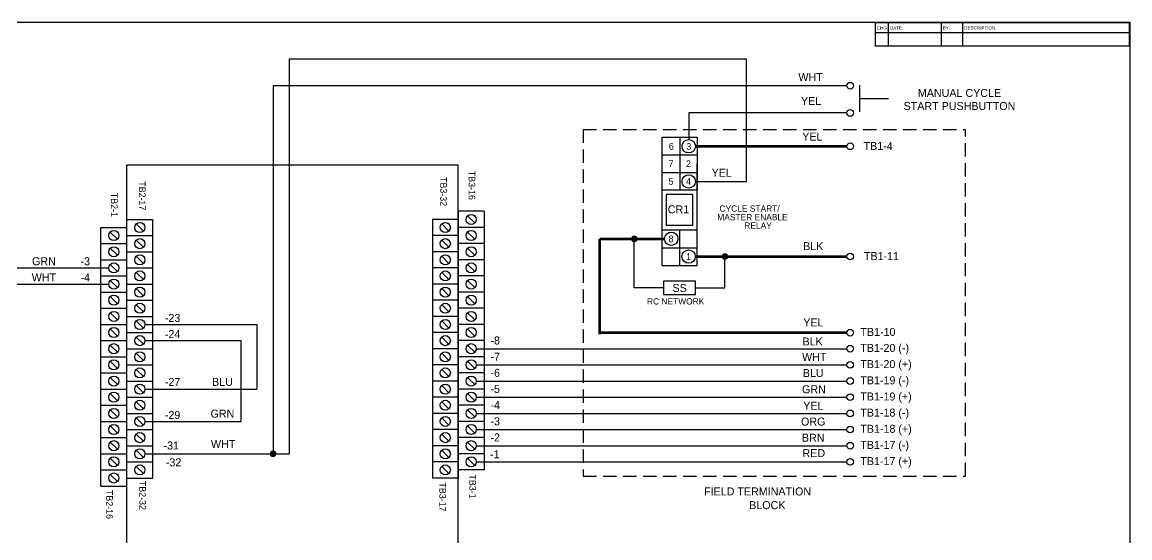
# Model space of a CAD drawing. Extents: x -174 to 511, y -146 to 77.
# Drawn here: x -0.44 to 20.32, y -134.39 to -124.72 of the extents above; entities that cross this region are included whole.
import ezdxf
from ezdxf.enums import TextEntityAlignment as Align

# ---------------------------------------------------------------- set-up
doc = ezdxf.new("R2010")
doc.units = 0
doc.header["$MEASUREMENT"] = 0
doc.linetypes.add('HIDDEN', pattern=[0.375, 0.25, -0.125])
doc.layers.get('0').update_dxf_attribs({"linetype": 'CONTINUOUS'})
for name, color, linetype in [('1', 3, 'CONTINUOUS'), ('1-TOP', 6, 'CONTINUOUS'), ('TERMINALS', 3, 'CONTINUOUS'), ('TITLE', 2, 'CONTINUOUS')]:
    doc.layers.add(name, color=color, linetype=linetype)

msp = doc.modelspace()

# ---------------------------------------------------------------- linework, layer by layer
at = {"color": 7}
msp.add_line((20.304, -124.739), (20.304, -125.171), dxfattribs=at)
for p, q in [((9.944, -125.415), (4.564, -125.415)), ((4.564, -125.415), (4.564, -132.818)), ((10.214, -125.415), (9.944, -125.415)), ((13.133, -125.415), (10.214, -125.415)), ((13.133, -127.71), (13.133, -125.415)), ((9.944, -125.915), (4.261, -125.915)), ((4.261, -125.915), (4.261, -132.818)), ((10.214, -125.915), (9.944, -125.915)), ((12.176, -125.915), (10.214, -125.915)), ((15.013, -125.915), (12.176, -125.915)), ((15.261, -126.407), (15.261, -125.907)), ((15.261, -126.157), (15.793, -126.157)), ((12.051, -126.426), (12.051, -126.927)), ((15.013, -126.426), (12.051, -126.426)), ((11.554, -129.287), (11.554, -126.882)), ((11.554, -126.882), (12.211, -126.882)), ((11.883, -126.882), (11.883, -127.877)), ((14.013, -127.052), (12.176, -127.052)), ((12.211, -126.882), (12.211, -127.877)), ((15.013, -127.052), (14.013, -127.052)), ((11.554, -127.213), (12.211, -127.213)), ((12.211, -128.623), (12.211, -127.378)), ((11.554, -127.545), (12.211, -127.545)), ((12.211, -127.877), (11.554, -127.877)), ((12.176, -127.71), (13.133, -127.71)), ((12.128, -127.957), (11.637, -127.957)), ((11.637, -128.539), (11.637, -127.957)), ((12.128, -128.539), (12.128, -127.957)), ((12.211, -128.623), (11.554, -128.623)), ((12.128, -128.539), (11.637, -128.539)), ((11.883, -129.287), (11.883, -128.623)), ((12.211, -129.287), (12.211, -128.623)), ((10.381, -128.789), (11.593, -128.789)), ((11.031, -129.708), (11.031, -128.789)), ((11.554, -128.954), (12.211, -128.954)), ((12.175, -129.119), (15.013, -129.119)), ((12.731, -129.708), (12.731, -129.119)), ((-0.938, -129.332), (1.183, -129.332)), ((11.554, -129.287), (12.211, -129.287)), ((-0.938, -129.635), (1.183, -129.635)), ((11.581, -129.708), (11.031, -129.708)), ((11.581, -129.583), (11.581, -129.833)), ((12.181, -129.583), (11.581, -129.583)), ((12.181, -129.833), (12.181, -129.583)), ((12.181, -129.708), (12.731, -129.708)), ((11.581, -129.833), (12.181, -129.833)), ((1.858, -130.393), (3.958, -130.393)), ((3.958, -130.393), (3.958, -131.605)), ((1.858, -130.696), (3.655, -130.696)), ((3.655, -130.696), (3.655, -132.211)), ((8.07, -130.847), (15.013, -130.847)), ((8.07, -131.15), (15.013, -131.15)), ((1.858, -131.605), (3.958, -131.605)), ((8.07, -131.454), (15.013, -131.454)), ((8.07, -131.757), (15.013, -131.757)), ((1.858, -132.211), (3.655, -132.211)), ((8.07, -132.06), (15.013, -132.06)), ((8.07, -132.363), (15.013, -132.363)), ((1.858, -132.818), (4.564, -132.818)), ((8.07, -132.666), (15.013, -132.666)), ((8.07, -132.969), (15.013, -132.969))]:
    msp.add_line(p, q)
at = {"linetype": 'HIDDEN'}
for p, q in [((10.072, -126.737), (10.072, -133.24)), ((10.072, -126.737), (17.242, -126.737)), ((17.242, -133.24), (17.242, -126.737)), ((10.072, -133.24), (17.242, -133.24))]:
    msp.add_line(p, q, dxfattribs=at)
at = {"const_width": 0.05}
for points in [[(12.176, -127.052), (15.013, -127.052)], [(11.593, -128.789), (10.381, -128.789)], [(10.381, -128.789), (10.381, -130.579)], [(12.175, -129.119), (15.013, -129.119)], [(15.013, -130.547), (10.381, -130.547)]]:
    msp.add_lwpolyline(points, dxfattribs=at)
at = {"const_width": 0.0625}
for points in [[(11.031, -128.82, 1), (11.031, -128.757, 1)], [(12.731, -129.15, 1), (12.731, -129.088, 1)], [(4.261, -132.849, 1), (4.261, -132.786, 1)]]:
    msp.add_lwpolyline(points, format="xyb", close=True, dxfattribs=at)
for centre, radius in [((15.076, -125.915), 0.0625), ((15.076, -126.426), 0.0625), ((12.051, -127.052), 0.125), ((15.076, -127.052), 0.0625), ((12.051, -127.71), 0.125), ((11.725, -128.786), 0.125), ((12.05, -129.119), 0.125), ((15.076, -129.119), 0.0625), ((15.076, -130.547), 0.0625), ((15.076, -130.847), 0.0625), ((15.076, -131.15), 0.0625), ((15.076, -131.454), 0.0625), ((15.076, -131.757), 0.0625), ((15.076, -132.06), 0.0625), ((15.076, -132.363), 0.0625), ((15.076, -132.666), 0.0625), ((15.076, -132.969), 0.0625)]:
    msp.add_circle(centre, radius)
at = {"layer": '1-TOP', "color": 7, "linetype": 'Continuous'}
for p, q in [((1.52, -136.716), (1.52, -127.404)), ((7.732, -127.404), (1.52, -127.404)), ((7.732, -136.716), (7.732, -127.404))]:
    msp.add_line(p, q, dxfattribs=at)
at = {"layer": 'TERMINALS', "color": 7}
for p, q in [((7.732, -128.271), (7.732, -129.635)), ((8.218, -128.271), (7.732, -128.271)), ((8.218, -128.271), (8.218, -128.574)), ((1.52, -128.422), (2.006, -128.422)), ((1.52, -128.725), (1.52, -128.422)), ((1.83, -128.641), (1.696, -128.507)), ((2.006, -132.06), (2.006, -128.422)), ((7.246, -128.422), (7.246, -129.635)), ((7.732, -128.422), (7.246, -128.422)), ((7.556, -128.641), (7.423, -128.507)), ((7.732, -128.422), (7.732, -128.725)), ((8.042, -128.489), (7.908, -128.355)), ((1.034, -128.877), (1.034, -128.574)), ((1.034, -128.574), (1.52, -128.574)), ((1.344, -128.792), (1.21, -128.659)), ((8.218, -128.574), (7.732, -128.574)), ((8.042, -128.792), (7.908, -128.659)), ((8.218, -128.574), (8.218, -128.877)), ((1.034, -129.18), (1.034, -128.877)), ((1.034, -128.877), (1.52, -128.877)), ((1.52, -128.725), (2.006, -128.725)), ((1.52, -129.029), (1.52, -128.725)), ((1.696, -128.81), (1.83, -128.944)), ((7.732, -128.725), (7.246, -128.725)), ((7.556, -128.944), (7.423, -128.81)), ((7.732, -128.725), (7.732, -129.029)), ((8.218, -128.877), (7.732, -128.877)), ((8.218, -128.877), (8.218, -129.18)), ((1.21, -128.962), (1.344, -129.095)), ((1.52, -129.029), (2.006, -129.029)), ((1.52, -129.332), (1.52, -129.029)), ((1.83, -129.247), (1.696, -129.113)), ((7.732, -129.029), (7.246, -129.029)), ((7.556, -129.247), (7.423, -129.113)), ((7.732, -129.029), (7.732, -129.332)), ((8.042, -129.095), (7.908, -128.962)), ((1.034, -129.483), (1.034, -129.18)), ((1.034, -129.18), (1.52, -129.18)), ((1.344, -129.399), (1.21, -129.265)), ((1.52, -129.332), (2.006, -129.332)), ((1.52, -129.635), (1.52, -129.332)), ((7.732, -129.332), (7.246, -129.332)), ((8.218, -129.18), (7.732, -129.18)), ((7.732, -129.332), (7.732, -129.635)), ((8.042, -129.399), (7.908, -129.265)), ((8.218, -129.18), (8.218, -129.483)), ((1.034, -129.786), (1.034, -129.483)), ((1.034, -129.483), (1.52, -129.483)), ((1.696, -129.416), (1.83, -129.55)), ((7.556, -129.55), (7.423, -129.416)), ((7.732, -129.483), (7.732, -131.908)), ((8.218, -129.483), (7.732, -129.483)), ((8.218, -129.483), (7.732, -129.483)), ((8.218, -129.483), (8.218, -129.786)), ((1.21, -129.568), (1.344, -129.702)), ((1.52, -129.938), (1.52, -129.635)), ((1.52, -129.635), (2.006, -129.635)), ((1.83, -129.853), (1.696, -129.72)), ((7.246, -129.635), (7.246, -133.272)), ((7.732, -129.635), (7.246, -129.635)), ((7.732, -129.635), (7.246, -129.635)), ((7.556, -129.853), (7.423, -129.72)), ((7.732, -129.635), (7.732, -129.938)), ((8.042, -129.702), (7.908, -129.568)), ((1.034, -130.089), (1.034, -129.786)), ((1.034, -129.786), (1.52, -129.786)), ((1.034, -129.786), (1.52, -129.786)), ((1.344, -130.005), (1.21, -129.871)), ((1.52, -132.211), (1.52, -129.786)), ((1.52, -129.938), (2.006, -129.938)), ((1.52, -130.241), (1.52, -129.938)), ((7.732, -129.938), (7.246, -129.938)), ((8.218, -129.786), (7.732, -129.786)), ((7.732, -129.938), (7.732, -130.241)), ((8.042, -130.005), (7.908, -129.871)), ((8.218, -129.786), (8.218, -130.089)), ((1.034, -130.393), (1.034, -130.089)), ((1.034, -130.089), (1.52, -130.089)), ((1.696, -130.023), (1.83, -130.156)), ((7.556, -130.156), (7.423, -130.023)), ((8.218, -130.089), (7.732, -130.089)), ((8.218, -130.089), (8.218, -130.393)), ((1.21, -130.174), (1.344, -130.308)), ((1.52, -130.241), (2.006, -130.241)), ((1.52, -130.544), (1.52, -130.241)), ((1.83, -130.459), (1.696, -130.326)), ((7.732, -130.241), (7.246, -130.241)), ((7.556, -130.459), (7.423, -130.326)), ((7.732, -130.241), (7.732, -130.544)), ((8.042, -130.308), (7.908, -130.174)), ((1.034, -130.696), (1.034, -130.393)), ((1.034, -130.393), (1.52, -130.393)), ((1.344, -130.611), (1.21, -130.477)), ((1.52, -130.544), (2.006, -130.544)), ((1.52, -130.847), (1.52, -130.544)), ((7.732, -130.544), (7.246, -130.544)), ((8.218, -130.393), (7.732, -130.393)), ((7.732, -130.544), (7.732, -130.847)), ((8.042, -130.611), (7.908, -130.477)), ((8.218, -130.393), (8.218, -130.696)), ((1.034, -130.999), (1.034, -130.696)), ((1.034, -130.696), (1.52, -130.696)), ((1.21, -130.78), (1.344, -130.914)), ((1.696, -130.629), (1.83, -130.763)), ((7.556, -130.763), (7.423, -130.629)), ((8.218, -130.696), (7.732, -130.696)), ((8.042, -130.914), (7.908, -130.78)), ((8.218, -130.696), (8.218, -130.999)), ((1.034, -131.302), (1.034, -130.999)), ((1.034, -130.999), (1.52, -130.999)), ((1.52, -130.847), (2.006, -130.847)), ((1.52, -131.15), (1.52, -130.847)), ((1.696, -130.932), (1.83, -131.066)), ((7.732, -130.847), (7.246, -130.847)), ((7.556, -131.066), (7.423, -130.932)), ((7.732, -130.847), (7.732, -131.15)), ((8.218, -130.999), (7.732, -130.999)), ((8.218, -130.999), (8.218, -131.302)), ((1.21, -131.084), (1.344, -131.217)), ((1.52, -131.15), (2.006, -131.15)), ((1.52, -131.454), (1.52, -131.15)), ((7.732, -131.15), (7.246, -131.15)), ((7.732, -131.15), (7.732, -131.454)), ((7.908, -131.084), (8.042, -131.217)), ((1.034, -131.605), (1.034, -131.302)), ((1.034, -131.302), (1.52, -131.302)), ((1.21, -131.387), (1.344, -131.52)), ((1.696, -131.235), (1.83, -131.369)), ((7.423, -131.235), (7.556, -131.369)), ((8.218, -131.302), (7.732, -131.302)), ((8.042, -131.52), (7.908, -131.387)), ((8.218, -131.302), (8.218, -131.605)), ((1.034, -131.908), (1.034, -131.605)), ((1.034, -131.605), (1.52, -131.605)), ((1.52, -131.454), (2.006, -131.454)), ((1.52, -131.757), (1.52, -131.454)), ((1.696, -131.538), (1.83, -131.672)), ((7.732, -131.454), (7.246, -131.454)), ((7.556, -131.672), (7.423, -131.538)), ((7.732, -131.454), (7.732, -131.757)), ((8.218, -131.605), (7.732, -131.605)), ((8.218, -131.605), (8.218, -131.908)), ((1.21, -131.69), (1.344, -131.824)), ((1.52, -131.757), (2.006, -131.757)), ((1.52, -132.06), (1.52, -131.757)), ((7.732, -131.757), (7.246, -131.757)), ((7.732, -131.757), (7.732, -132.06)), ((7.908, -131.69), (8.042, -131.824)), ((1.034, -132.211), (1.034, -131.908)), ((1.034, -131.908), (1.52, -131.908)), ((1.21, -131.993), (1.344, -132.127)), ((1.696, -131.841), (1.83, -131.975)), ((7.423, -131.841), (7.556, -131.975)), ((8.218, -131.908), (7.732, -131.908)), ((8.218, -131.908), (7.732, -131.908)), ((8.042, -132.127), (7.908, -131.993)), ((8.218, -131.908), (8.218, -132.211)), ((1.034, -132.515), (1.034, -132.211)), ((1.034, -132.211), (1.52, -132.211)), ((1.034, -132.211), (1.52, -132.211)), ((1.52, -133.424), (1.52, -132.06)), ((1.52, -132.06), (2.006, -132.06)), ((1.52, -132.06), (2.006, -132.06)), ((1.52, -132.363), (1.52, -132.06)), ((1.696, -132.145), (1.83, -132.278)), ((2.006, -133.272), (2.006, -132.06)), ((7.732, -132.06), (7.246, -132.06)), ((7.556, -132.278), (7.423, -132.145)), ((7.732, -132.06), (7.732, -132.363)), ((8.218, -132.211), (7.732, -132.211)), ((8.218, -132.211), (8.218, -132.515)), ((1.21, -132.296), (1.344, -132.43)), ((1.52, -132.666), (1.52, -132.363)), ((1.52, -132.363), (2.006, -132.363)), ((1.696, -132.448), (1.83, -132.581)), ((7.732, -132.363), (7.246, -132.363)), ((7.423, -132.448), (7.556, -132.581)), ((7.732, -132.363), (7.732, -132.666)), ((7.908, -132.296), (8.042, -132.43)), ((1.034, -132.818), (1.034, -132.515)), ((1.034, -132.515), (1.52, -132.515)), ((1.21, -132.599), (1.344, -132.733)), ((8.218, -132.515), (7.732, -132.515)), ((8.042, -132.733), (7.908, -132.599)), ((8.218, -132.515), (8.218, -132.818)), ((1.034, -133.121), (1.034, -132.818)), ((1.034, -132.818), (1.52, -132.818)), ((1.52, -132.666), (2.006, -132.666)), ((1.52, -132.969), (1.52, -132.666)), ((1.696, -132.751), (1.83, -132.885)), ((7.732, -132.666), (7.246, -132.666)), ((7.556, -132.885), (7.423, -132.751)), ((7.732, -132.666), (7.732, -132.969)), ((8.218, -132.818), (7.732, -132.818)), ((8.218, -132.818), (8.218, -133.121)), ((1.21, -132.902), (1.344, -133.036)), ((1.52, -132.969), (2.006, -132.969)), ((1.52, -133.272), (1.52, -132.969)), ((1.696, -133.054), (1.83, -133.188)), ((7.732, -132.969), (7.246, -132.969)), ((7.423, -133.054), (7.556, -133.188)), ((7.732, -132.969), (7.732, -133.272)), ((7.908, -132.902), (8.042, -133.036)), ((1.034, -133.424), (1.034, -133.121)), ((1.034, -133.121), (1.52, -133.121)), ((1.21, -133.206), (1.344, -133.339)), ((1.52, -133.272), (2.006, -133.272)), ((7.732, -133.272), (7.246, -133.272)), ((8.218, -133.121), (7.732, -133.121)), ((1.034, -133.424), (1.52, -133.424))]:
    msp.add_line(p, q, dxfattribs=at)
for centre in [(1.763, -128.574), (7.489, -128.574), (7.975, -128.422), (1.277, -128.725), (7.975, -128.725), (1.763, -128.877), (7.489, -128.877), (1.277, -129.029), (1.763, -129.18), (7.489, -129.18), (7.975, -129.029), (1.277, -129.332), (7.975, -129.332), (1.277, -129.635), (1.763, -129.483), (7.489, -129.483), (7.975, -129.635), (1.763, -129.786), (7.489, -129.786), (1.277, -129.938), (7.975, -129.938), (1.277, -130.241), (1.763, -130.089), (7.489, -130.089), (7.975, -130.241), (1.763, -130.393), (7.489, -130.393), (1.277, -130.544), (7.975, -130.544), (1.277, -130.847), (1.763, -130.696), (7.489, -130.696), (7.975, -130.847), (1.763, -130.999), (7.489, -130.999), (1.277, -131.15), (1.763, -131.302), (7.489, -131.302), (7.975, -131.15), (1.277, -131.454), (7.975, -131.454), (1.763, -131.605), (7.489, -131.605), (1.277, -131.757), (1.763, -131.908), (7.489, -131.908), (7.975, -131.757), (1.277, -132.06), (7.975, -132.06), (1.763, -132.211), (7.489, -132.211), (1.277, -132.363), (1.763, -132.515), (7.489, -132.515), (7.975, -132.363), (1.277, -132.666), (7.975, -132.666), (1.763, -132.818), (7.489, -132.818), (1.277, -132.969), (1.763, -133.121), (7.489, -133.121), (7.975, -132.969), (1.277, -133.272)]:
    msp.add_circle(centre, 0.0945, dxfattribs=at)
at = {"layer": 'TITLE', "color": 7}
for p, q in [((-12.692, -124.723), (20.319, -124.723)), ((20.304, -124.739), (15.545, -124.739)), ((15.545, -124.739), (15.545, -125.171)), ((15.792, -124.739), (15.792, -125.171)), ((16.781, -124.739), (16.781, -125.171)), ((17.183, -124.739), (17.183, -125.171)), ((20.319, -124.723), (20.319, -146.173)), ((20.304, -124.924), (15.545, -124.924)), ((20.304, -125.171), (15.545, -125.171))]:
    msp.add_line(p, q, dxfattribs=at)

# ---------------------------------------------------------------- texts
at = {"color": 3, "linetype": 'Continuous', "ltscale": 0.3}
for s, p in [('FIELD TERMINATION', (12.339, -133.599)), ('BLOCK', (13.184, -133.856))]:
    msp.add_text(s, height=0.15, dxfattribs=at).set_placement(p)
at = {"layer": '1'}
for s, p in [('WHT', (14.335, -125.83)), ('MANUAL CYCLE', (17.126, -126.126)), ('YEL', (14.345, -126.276)), ('START PUSHBUTTON', (17.126, -126.371)), ('TB1-4', (15.602, -127.121)), ('YEL', (12.67, -127.622)), ('GRN', (-0.034, -129.282)), ('TB1-11', (15.664, -129.185)), ('WHT', (-0.034, -129.585)), ('BLK', (14.374, -130.787)), ('WHT', (14.405, -131.076)), ('BLU', (3.312, -131.544)), ('BLU', (14.385, -131.378)), ('GRN', (14.398, -131.683)), ('GRN', (3.312, -132.14)), ('YEL', (14.387, -131.992)), ('ORG', (14.384, -132.289)), ('BRN', (14.385, -132.591)), ('WHT', (3.325, -132.711)), ('RED', (14.396, -132.881))]:
    msp.add_text(s, height=0.15, dxfattribs=at).set_placement(p, align=Align.CENTER)
for s, p in [('YEL', (14.559, -126.944)), ('CR1', (12.06, -128.309)), ('BLK', (14.575, -128.999)), ('YEL', (14.577, -130.429))]:
    msp.add_text(s, height=0.15, dxfattribs=at).set_placement(p, align=Align.RIGHT)
for s, height, p in [('6', 0.125, (11.725, -127.053)), ('3', 0.125, (12.053, -127.054)), ('7', 0.125, (11.719, -127.379)), ('2', 0.125, (12.047, -127.379)), ('5', 0.125, (11.719, -127.711)), ('4', 0.125, (12.047, -127.711)), ('8', 0.125, (11.72, -128.788)), ('1', 0.125, (12.047, -129.121)), ('SS', 0.15, (11.881, -129.708))]:
    msp.add_text(s, height=height, dxfattribs=at).set_placement(p, align=Align.MIDDLE)
for s, height, p in [('CYCLE START/', 0.11768, (12.628, -128.278)), ('MASTER ENABLE', 0.11768, (12.586, -128.439)), ('RELAY', 0.1177, (13.093, -128.597)), ('RC NETWORK', 0.1177, (11.269, -130.018)), ('TB1-10', 0.15, (15.269, -130.608)), ('-8', 0.15, (8.335, -130.768)), ('-7', 0.15, (8.335, -131.071)), ('-6', 0.15, (8.335, -131.374)), ('-5', 0.15, (8.335, -131.677)), ('-4', 0.15, (8.335, -131.98)), ('-3', 0.15, (8.335, -132.284)), ('-2', 0.15, (8.335, -132.587)), ('-1', 0.15, (8.327, -132.901))]:
    msp.add_text(s, height=height, dxfattribs=at).set_placement(p)
for s, p in [('-3', (0.83, -129.207)), ('-4', (0.83, -129.51)), ('-23', (2.522, -130.271)), ('-24', (2.522, -130.574)), ('-27', (2.522, -131.472)), ('-29', (2.522, -132.09)), ('-31', (2.497, -132.662)), ('-32', (2.541, -132.978))]:
    msp.add_text(s, height=0.15, dxfattribs=at).set_placement(p, align=Align.MIDDLE_RIGHT)
for s, p in [('TB1-20 (-)', (15.267, -130.833)), ('TB1-20 (+)', (15.267, -131.136)), ('TB1-19 (-)', (15.267, -131.44)), ('TB1-19 (+)', (15.267, -131.743)), ('TB1-18 (-)', (15.267, -132.046)), ('TB1-18 (+)', (15.267, -132.349)), ('TB1-17 (-)', (15.267, -132.652)), ('TB1-17 (+)', (15.267, -132.955))]:
    msp.add_text(s, height=0.15, dxfattribs=at).set_placement(p, align=Align.MIDDLE_LEFT)
at = {"layer": '1-TOP', "color": 3, "linetype": 'Continuous'}
for s, p in [('TB3-32', (7.394, -127.628)), ('TB3-16', (7.926, -127.512)), ('TB2-17', (1.747, -127.707)), ('TB2-1', (1.223, -127.924)), ('TB3-1', (7.941, -133.205)), ('TB2-32', (1.753, -133.326)), ('TB3-17', (7.378, -133.356)), ('TB2-16', (1.134, -133.496))]:
    msp.add_text(s, height=0.1242, rotation=270, dxfattribs=at).set_placement(p)
at = {"layer": 'TITLE', "color": 7}
for s, p in [('CHG:', (15.576, -124.862)), ('DATE:', (15.823, -124.862)), ('BY:', (16.812, -124.862)), ('DESCRIPTION:', (17.214, -124.862))]:
    msp.add_text(s, height=0.0618, dxfattribs=at).set_placement(p)

doc.saveas('drawing.dxf')
